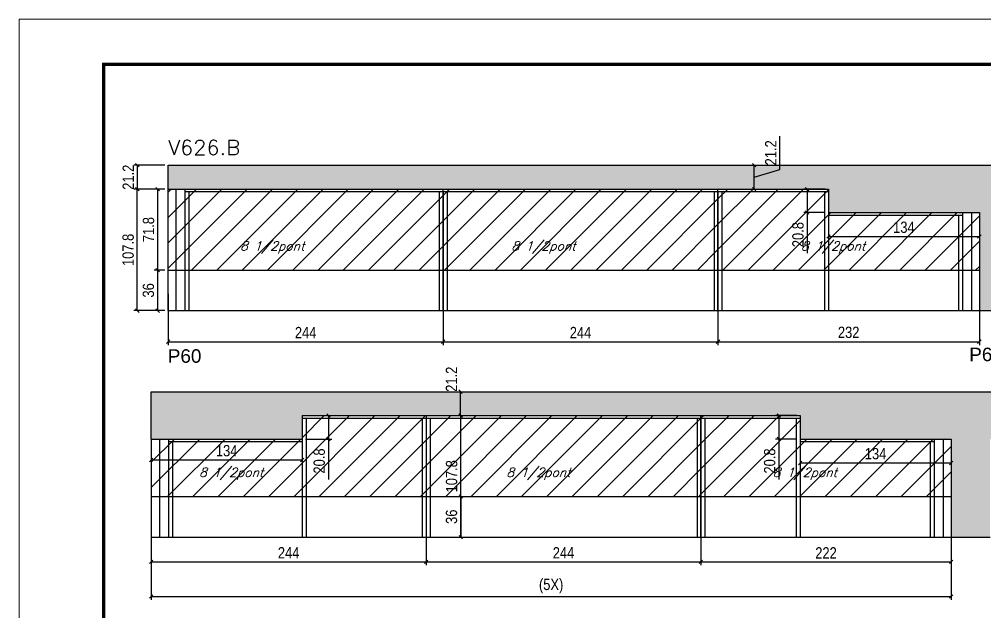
# Model space of a CAD drawing. Extents: x -20960 to -5926, y -2106 to 21915.
# Drawn here: x -10608 to -9752, y 13350 to 13875 of the extents above; entities that cross this region are included whole.
import ezdxf

# ---------------------------------------------------------------- set-up
doc = ezdxf.new("R2010")
doc.units = 0
doc.linetypes.add('DASHED', pattern=[0.75, 0.5, -0.25])
for name, color, linetype in [('5', 5, 'Continuous'), ('COTA', 241, 'Continuous'), ('Painéis', 200, 'Continuous'), ('SARR_2.2x7', 40, 'Continuous'), ('SARR_3.5x7', 81, 'Continuous'), ('texto', 7, 'Continuous')]:
    doc.layers.add(name, color=color, linetype=linetype)
for name, color, linetype, lineweight in [('Folhas', 255, 'Continuous', 9), ('Hachura', 251, 'Continuous', 9), ('SARRAFO DE PRESSAO', 251, 'DASHED', 9), ('Texto Seção', 7, 'Continuous', 15)]:
    doc.layers.add(name, color=color, linetype=linetype, lineweight=lineweight)
doc.styles.add('COTA TECNICA', font='techl___.ttf', dxfattribs={"height": 10})
doc.styles.add('REGUA-120', font='ROMANS.shx', dxfattribs={"height": 15})
doc.styles.add('Romans', font='romans.shx')
doc.styles.get("Standard").update_dxf_attribs({"font": 'arial.ttf'})
doc.dimstyles.new('PAINEL', dxfattribs={"dimtxt": 10, "dimasz": 3, "dimexe": 3, "dimexo": 3, "dimgap": 3, "dimtad": 1, "dimdec": 1, "dimzin": 12, "dimdsep": 46, "dimtxsty": 'COTA TECNICA', "dimblk1": 'OBLIQUE', "dimblk2": 'OBLIQUE', "dimsah": 1, "dimcen": 0.9, "dimclrd": 4, "dimclre": 4, "dimclrt": 240, "dimadec": 1, "dimazin": 3, "dimtfac": 1, "dimtdec": 1, "dimtmove": 0, "dimatfit": 3, "dimfxl": 1, "dimtolj": 1, "dimtzin": 12, "dimarcsym": 0})
pattern_1 = [(45, (-152506.7, -14887.856), (-11.2253202, 11.2253202), [])]

# ---------------------------------------------------------------- blocks, each defined once
blk = doc.blocks.new('9999999999')
at = {"layer": 'Folhas'}
blk.add_lwpolyline([(98138.98, 34190.21), (99623.98, 34190.21), (99623.98, 35240.21), (98138.98, 35240.21)], close=True, dxfattribs=at)
at = {"layer": 'Folhas', "color": 30, "const_width": 3}
blk.add_lwpolyline([(98213.98, 34230.21), (99583.98, 34230.21), (99583.98, 35200.21), (98213.98, 35200.21)], close=True, dxfattribs=at)
blk = doc.blocks.new('_Oblique')
at = {"color": 0, "linetype": 'ByBlock', "lineweight": -2}
blk.add_line((-0.5, -0.5), (0.5, 0.5), dxfattribs=at)
blk = doc.blocks.new('*D956')
at = {"layer": 'COTA', "color": 4, "lineweight": -2, "ltscale": 25, "transparency": 16777216}
for p, q in [((-10476.34, 13631.8), (-10476.34, 13586.26)), ((-10232.34, 13617.8), (-10232.34, 13586.26)), ((-10476.34, 13589.26), (-10232.34, 13589.26))]:
    blk.add_line(p, q, dxfattribs=at)
at = {"layer": 'Defpoints', "color": 0, "ltscale": 25, "transparency": 16777216}
for p in [(-10476.34, 13634.8), (-10232.34, 13620.8), (-10232.34, 13589.26)]:
    blk.add_point(p, dxfattribs=at)
at = {"layer": 'COTA', "color": 4, "lineweight": -2, "ltscale": 25, "transparency": 16777216, "xscale": 3, "yscale": 3, "zscale": 3, "rotation": 180}
blk.add_blockref('_Oblique', (-10476.34, 13589.26), dxfattribs=at)
at = {"layer": 'COTA', "color": 4, "lineweight": -2, "ltscale": 25, "transparency": 16777216, "xscale": 3, "yscale": 3, "zscale": 3}
blk.add_blockref('_Oblique', (-10232.34, 13589.26), dxfattribs=at)
at = {"layer": 'COTA', "color": 240, "ltscale": 25, "transparency": 16777216, "insert": (-10354.34, 13597.33), "char_height": 10, "attachment_point": 5, "style": 'COTA TECNICA'}
blk.add_mtext('\\A1;244', dxfattribs=at)
blk = doc.blocks.new('*D957')
at = {"layer": 'COTA', "color": 4, "lineweight": -2, "ltscale": 25, "transparency": 16777216}
for p, q in [((-10232.34, 13617.8), (-10232.34, 13586.26)), ((-9988.34, 13617.8), (-9988.34, 13586.26)), ((-10232.34, 13589.26), (-9988.34, 13589.26))]:
    blk.add_line(p, q, dxfattribs=at)
at = {"layer": 'Defpoints', "color": 0, "ltscale": 25, "transparency": 16777216}
for p in [(-10232.34, 13620.8), (-9988.34, 13620.8), (-9988.34, 13589.26)]:
    blk.add_point(p, dxfattribs=at)
at = {"layer": 'COTA', "color": 4, "lineweight": -2, "ltscale": 25, "transparency": 16777216, "xscale": 3, "yscale": 3, "zscale": 3, "rotation": 180}
blk.add_blockref('_Oblique', (-10232.34, 13589.26), dxfattribs=at)
at = {"layer": 'COTA', "color": 4, "lineweight": -2, "ltscale": 25, "transparency": 16777216, "xscale": 3, "yscale": 3, "zscale": 3}
blk.add_blockref('_Oblique', (-9988.34, 13589.26), dxfattribs=at)
at = {"layer": 'COTA', "color": 240, "ltscale": 25, "transparency": 16777216, "insert": (-10110.34, 13597.33), "char_height": 10, "attachment_point": 5, "style": 'COTA TECNICA'}
blk.add_mtext('\\A1;244', dxfattribs=at)
blk = doc.blocks.new('*D958')
at = {"layer": 'COTA', "color": 4, "lineweight": -2, "ltscale": 25, "transparency": 16777216}
for p, q in [((-9756.34, 13631.8), (-9756.34, 13586.26)), ((-9988.34, 13617.8), (-9988.34, 13586.26)), ((-9988.34, 13589.26), (-9756.34, 13589.26))]:
    blk.add_line(p, q, dxfattribs=at)
at = {"layer": 'Defpoints', "color": 0, "ltscale": 25, "transparency": 16777216}
for p in [(-9756.34, 13634.8), (-9988.34, 13620.8), (-9756.34, 13589.26)]:
    blk.add_point(p, dxfattribs=at)
at = {"layer": 'COTA', "color": 4, "lineweight": -2, "ltscale": 25, "transparency": 16777216, "xscale": 3, "yscale": 3, "zscale": 3, "rotation": 180}
blk.add_blockref('_Oblique', (-9988.34, 13589.26), dxfattribs=at)
at = {"layer": 'COTA', "color": 4, "lineweight": -2, "ltscale": 25, "transparency": 16777216, "xscale": 3, "yscale": 3, "zscale": 3}
blk.add_blockref('_Oblique', (-9756.34, 13589.26), dxfattribs=at)
at = {"layer": 'COTA', "color": 240, "ltscale": 25, "transparency": 16777216, "insert": (-9872.34, 13597.48), "char_height": 10, "attachment_point": 5, "style": 'COTA TECNICA'}
blk.add_mtext('\\A1;232', dxfattribs=at)
blk = doc.blocks.new('*D1049')
at = {"layer": 'COTA', "color": 4, "lineweight": -2, "ltscale": 25, "transparency": 16777216}
for p, q in [((-10491.44, 13448.88), (-10491.44, 13390.82)), ((-10247.44, 13448.88), (-10247.44, 13390.82)), ((-10491.44, 13393.82), (-10247.44, 13393.82))]:
    blk.add_line(p, q, dxfattribs=at)
at = {"layer": 'Defpoints', "color": 0, "ltscale": 25, "transparency": 16777216}
for p in [(-10491.44, 13451.88), (-10247.44, 13451.88), (-10247.44, 13393.82)]:
    blk.add_point(p, dxfattribs=at)
at = {"layer": 'COTA', "color": 4, "lineweight": -2, "ltscale": 25, "transparency": 16777216, "xscale": 3, "yscale": 3, "zscale": 3, "rotation": 180}
blk.add_blockref('_Oblique', (-10491.44, 13393.82), dxfattribs=at)
at = {"layer": 'COTA', "color": 4, "lineweight": -2, "ltscale": 25, "transparency": 16777216, "xscale": 3, "yscale": 3, "zscale": 3}
blk.add_blockref('_Oblique', (-10247.44, 13393.82), dxfattribs=at)
at = {"layer": 'COTA', "color": 240, "ltscale": 25, "transparency": 16777216, "insert": (-10369.44, 13401.89), "char_height": 10, "attachment_point": 5, "style": 'COTA TECNICA'}
blk.add_mtext('\\A1;244', dxfattribs=at)
blk = doc.blocks.new('*D1050')
at = {"layer": 'COTA', "color": 4, "lineweight": -2, "ltscale": 25, "transparency": 16777216}
for p, q in [((-10247.44, 13448.88), (-10247.44, 13390.82)), ((-10003.44, 13448.88), (-10003.44, 13390.82)), ((-10247.44, 13393.82), (-10003.44, 13393.82))]:
    blk.add_line(p, q, dxfattribs=at)
at = {"layer": 'Defpoints', "color": 0, "ltscale": 25, "transparency": 16777216}
for p in [(-10247.44, 13451.88), (-10003.44, 13451.88), (-10003.44, 13393.82)]:
    blk.add_point(p, dxfattribs=at)
at = {"layer": 'COTA', "color": 4, "lineweight": -2, "ltscale": 25, "transparency": 16777216, "xscale": 3, "yscale": 3, "zscale": 3, "rotation": 180}
blk.add_blockref('_Oblique', (-10247.44, 13393.82), dxfattribs=at)
at = {"layer": 'COTA', "color": 4, "lineweight": -2, "ltscale": 25, "transparency": 16777216, "xscale": 3, "yscale": 3, "zscale": 3}
blk.add_blockref('_Oblique', (-10003.44, 13393.82), dxfattribs=at)
at = {"layer": 'COTA', "color": 240, "ltscale": 25, "transparency": 16777216, "insert": (-10125.44, 13401.89), "char_height": 10, "attachment_point": 5, "style": 'COTA TECNICA'}
blk.add_mtext('\\A1;244', dxfattribs=at)
blk = doc.blocks.new('*D1051')
at = {"layer": 'COTA', "color": 4, "lineweight": -2, "ltscale": 25, "transparency": 16777216}
for p, q in [((-9890.34, 13700.8), (-9890.34, 13679.5)), ((-9756.34, 13700.8), (-9756.34, 13679.5)), ((-9890.34, 13682.5), (-9756.34, 13682.5))]:
    blk.add_line(p, q, dxfattribs=at)
at = {"layer": 'Defpoints', "color": 0, "ltscale": 25, "transparency": 16777216}
for p in [(-9890.34, 13703.8), (-9756.34, 13703.8), (-9756.34, 13682.5)]:
    blk.add_point(p, dxfattribs=at)
at = {"layer": 'COTA', "color": 4, "lineweight": -2, "ltscale": 25, "transparency": 16777216, "xscale": 3, "yscale": 3, "zscale": 3, "rotation": 180}
blk.add_blockref('_Oblique', (-9890.34, 13682.5), dxfattribs=at)
at = {"layer": 'COTA', "color": 4, "lineweight": -2, "ltscale": 25, "transparency": 16777216, "xscale": 3, "yscale": 3, "zscale": 3}
blk.add_blockref('_Oblique', (-9756.34, 13682.5), dxfattribs=at)
at = {"layer": 'COTA', "color": 240, "ltscale": 25, "transparency": 16777216, "insert": (-9823.34, 13690.72), "char_height": 10, "attachment_point": 5, "style": 'COTA TECNICA'}
blk.add_mtext('\\A1;134', dxfattribs=at)
blk = doc.blocks.new('*D1052')
at = {"layer": 'COTA', "color": 4, "lineweight": -2, "ltscale": 25, "transparency": 16777216}
for p, q in [((-10491.44, 13499.88), (-10491.44, 13481.26)), ((-10357.44, 13499.88), (-10357.44, 13481.26)), ((-10491.44, 13484.26), (-10357.44, 13484.26))]:
    blk.add_line(p, q, dxfattribs=at)
at = {"layer": 'Defpoints', "color": 0, "ltscale": 25, "transparency": 16777216}
for p in [(-10491.44, 13502.88), (-10357.44, 13502.88), (-10357.44, 13484.26)]:
    blk.add_point(p, dxfattribs=at)
at = {"layer": 'COTA', "color": 4, "lineweight": -2, "ltscale": 25, "transparency": 16777216, "xscale": 3, "yscale": 3, "zscale": 3, "rotation": 180}
blk.add_blockref('_Oblique', (-10491.44, 13484.26), dxfattribs=at)
at = {"layer": 'COTA', "color": 4, "lineweight": -2, "ltscale": 25, "transparency": 16777216, "xscale": 3, "yscale": 3, "zscale": 3}
blk.add_blockref('_Oblique', (-10357.44, 13484.26), dxfattribs=at)
at = {"layer": 'COTA', "color": 240, "ltscale": 25, "transparency": 16777216, "insert": (-10424.44, 13492.48), "char_height": 10, "attachment_point": 5, "style": 'COTA TECNICA'}
blk.add_mtext('\\A1;134', dxfattribs=at)
blk = doc.blocks.new('*D1053')
at = {"layer": 'COTA', "color": 4, "lineweight": -2, "ltscale": 25, "transparency": 16777216}
for p, q in [((-9893.34, 13724.6), (-9912.2, 13724.6)), ((-9909.2, 13724.6), (-9909.2, 13703.8)), ((-9893.34, 13703.8), (-9912.2, 13703.8)), ((-9909.2, 13703.8), (-9909.2, 13667.75))]:
    blk.add_line(p, q, dxfattribs=at)
at = {"layer": 'Defpoints', "color": 0, "ltscale": 25, "transparency": 16777216}
for p in [(-9890.34, 13724.6), (-9909.2, 13703.8), (-9890.34, 13703.8)]:
    blk.add_point(p, dxfattribs=at)
at = {"layer": 'COTA', "color": 4, "lineweight": -2, "ltscale": 25, "transparency": 16777216, "xscale": 3, "yscale": 3, "zscale": 3}
for p, rotation in [((-9909.2, 13724.6), 90), ((-9909.2, 13703.8), 270)]:
    blk.add_blockref('_Oblique', p, dxfattribs=dict(at, rotation=rotation))
at = {"layer": 'COTA', "color": 240, "ltscale": 25, "transparency": 16777216, "insert": (-9917.33, 13684.27), "char_height": 10, "attachment_point": 5, "rotation": 90, "style": 'COTA TECNICA'}
blk.add_mtext('\\A1;20.8', dxfattribs=at)
blk = doc.blocks.new('*D1054')
at = {"layer": 'COTA', "color": 4, "lineweight": -2, "ltscale": 25, "transparency": 16777216}
for p, q in [((-10354.44, 13523.68), (-10331.13, 13523.68)), ((-10334.13, 13523.68), (-10334.13, 13502.88)), ((-10354.44, 13502.88), (-10331.13, 13502.88)), ((-10334.13, 13502.88), (-10334.13, 13466.83))]:
    blk.add_line(p, q, dxfattribs=at)
at = {"layer": 'Defpoints', "color": 0, "ltscale": 25, "transparency": 16777216}
for p in [(-10357.44, 13523.68), (-10357.44, 13502.88), (-10334.13, 13502.88)]:
    blk.add_point(p, dxfattribs=at)
at = {"layer": 'COTA', "color": 4, "lineweight": -2, "ltscale": 25, "transparency": 16777216, "xscale": 3, "yscale": 3, "zscale": 3}
for p, rotation in [((-10334.13, 13523.68), 90), ((-10334.13, 13502.88), 270)]:
    blk.add_blockref('_Oblique', p, dxfattribs=dict(at, rotation=rotation))
at = {"layer": 'COTA', "color": 240, "ltscale": 25, "transparency": 16777216, "insert": (-10342.26, 13483.36), "char_height": 10, "attachment_point": 5, "rotation": 90, "style": 'COTA TECNICA'}
blk.add_mtext('\\A1;20.8', dxfattribs=at)
blk = doc.blocks.new('*D1070')
at = {"layer": 'COTA', "color": 4, "lineweight": -2, "ltscale": 25, "transparency": 16777216}
for p, q in [((-10479.34, 13724.6), (-10506.75, 13724.6)), ((-10503.75, 13616.8), (-10503.75, 13724.6)), ((-10479.34, 13616.8), (-10506.75, 13616.8))]:
    blk.add_line(p, q, dxfattribs=at)
at = {"layer": 'Defpoints', "color": 0, "ltscale": 25, "transparency": 16777216}
for p in [(-10503.75, 13724.6), (-10476.34, 13724.6), (-10476.34, 13616.8)]:
    blk.add_point(p, dxfattribs=at)
at = {"layer": 'COTA', "color": 4, "lineweight": -2, "ltscale": 25, "transparency": 16777216, "xscale": 3, "yscale": 3, "zscale": 3}
for p, rotation in [((-10503.75, 13724.6), 90), ((-10503.75, 13616.8), 270)]:
    blk.add_blockref('_Oblique', p, dxfattribs=dict(at, rotation=rotation))
at = {"layer": 'COTA', "color": 240, "ltscale": 25, "transparency": 16777216, "insert": (-10511.87, 13670.7), "char_height": 10, "attachment_point": 5, "rotation": 90, "style": 'COTA TECNICA'}
blk.add_mtext('\\A1;107.8', dxfattribs=at)
blk = doc.blocks.new('*D977')
at = {"layer": 'COTA', "color": 4, "lineweight": -2, "ltscale": 25, "transparency": 16777216}
for p, q in [((-10479.34, 13745.8), (-10506.75, 13745.8)), ((-10503.75, 13745.8), (-10503.75, 13724.6)), ((-10479.34, 13724.6), (-10506.75, 13724.6))]:
    blk.add_line(p, q, dxfattribs=at)
at = {"layer": 'Defpoints', "color": 0, "ltscale": 25, "transparency": 16777216}
for p in [(-10476.34, 13745.8), (-10503.75, 13724.6), (-10476.34, 13724.6)]:
    blk.add_point(p, dxfattribs=at)
at = {"layer": 'COTA', "color": 4, "lineweight": -2, "ltscale": 25, "transparency": 16777216, "xscale": 3, "yscale": 3, "zscale": 3}
for p, rotation in [((-10503.75, 13745.8), 90), ((-10503.75, 13724.6), 270)]:
    blk.add_blockref('_Oblique', p, dxfattribs=dict(at, rotation=rotation))
at = {"layer": 'COTA', "color": 240, "ltscale": 25, "transparency": 16777216, "insert": (-10511.8, 13735.2), "char_height": 10, "attachment_point": 5, "rotation": 90, "style": 'COTA TECNICA'}
blk.add_mtext('\\A1;21.2', dxfattribs=at)
blk = doc.blocks.new('*D1071')
at = {"layer": 'COTA', "color": 4, "lineweight": -2, "ltscale": 25, "transparency": 16777216}
for p, q in [((-10003.44, 13448.88), (-10003.44, 13390.82)), ((-9781.44, 13412.88), (-9781.44, 13390.82)), ((-10003.44, 13393.82), (-9781.44, 13393.82))]:
    blk.add_line(p, q, dxfattribs=at)
at = {"layer": 'Defpoints', "color": 0, "ltscale": 25, "transparency": 16777216}
for p in [(-10003.44, 13451.88), (-9781.44, 13415.88), (-9781.44, 13393.82)]:
    blk.add_point(p, dxfattribs=at)
at = {"layer": 'COTA', "color": 4, "lineweight": -2, "ltscale": 25, "transparency": 16777216, "xscale": 3, "yscale": 3, "zscale": 3, "rotation": 180}
blk.add_blockref('_Oblique', (-10003.44, 13393.82), dxfattribs=at)
at = {"layer": 'COTA', "color": 4, "lineweight": -2, "ltscale": 25, "transparency": 16777216, "xscale": 3, "yscale": 3, "zscale": 3}
blk.add_blockref('_Oblique', (-9781.44, 13393.82), dxfattribs=at)
at = {"layer": 'COTA', "color": 240, "ltscale": 25, "transparency": 16777216, "insert": (-9892.44, 13401.82), "char_height": 10, "attachment_point": 5, "style": 'COTA TECNICA'}
blk.add_mtext('\\A1;222', dxfattribs=at)
blk = doc.blocks.new('*D1072')
at = {"layer": 'COTA', "color": 4, "lineweight": -2, "ltscale": 25, "transparency": 16777216}
for p, q in [((-9915.44, 13499.88), (-9915.44, 13478.59)), ((-9781.44, 13499.88), (-9781.44, 13478.59)), ((-9915.44, 13481.59), (-9781.44, 13481.59))]:
    blk.add_line(p, q, dxfattribs=at)
at = {"layer": 'Defpoints', "color": 0, "ltscale": 25, "transparency": 16777216}
for p in [(-9915.44, 13502.88), (-9781.44, 13502.88), (-9781.44, 13481.59)]:
    blk.add_point(p, dxfattribs=at)
at = {"layer": 'COTA', "color": 4, "lineweight": -2, "ltscale": 25, "transparency": 16777216, "xscale": 3, "yscale": 3, "zscale": 3, "rotation": 180}
blk.add_blockref('_Oblique', (-9915.44, 13481.59), dxfattribs=at)
at = {"layer": 'COTA', "color": 4, "lineweight": -2, "ltscale": 25, "transparency": 16777216, "xscale": 3, "yscale": 3, "zscale": 3}
blk.add_blockref('_Oblique', (-9781.44, 13481.59), dxfattribs=at)
at = {"layer": 'COTA', "color": 240, "ltscale": 25, "transparency": 16777216, "insert": (-9848.44, 13489.81), "char_height": 10, "attachment_point": 5, "style": 'COTA TECNICA'}
blk.add_mtext('\\A1;134', dxfattribs=at)
blk = doc.blocks.new('*D1073')
at = {"layer": 'COTA', "color": 4, "lineweight": -2, "ltscale": 25, "transparency": 16777216}
for p, q in [((-9918.44, 13523.68), (-9937.3, 13523.68)), ((-9934.3, 13523.68), (-9934.3, 13502.88)), ((-9918.44, 13502.88), (-9937.3, 13502.88)), ((-9934.3, 13502.88), (-9934.3, 13466.83))]:
    blk.add_line(p, q, dxfattribs=at)
at = {"layer": 'Defpoints', "color": 0, "ltscale": 25, "transparency": 16777216}
for p in [(-9915.44, 13523.68), (-9934.3, 13502.88), (-9915.44, 13502.88)]:
    blk.add_point(p, dxfattribs=at)
at = {"layer": 'COTA', "color": 4, "lineweight": -2, "ltscale": 25, "transparency": 16777216, "xscale": 3, "yscale": 3, "zscale": 3}
for p, rotation in [((-9934.3, 13523.68), 90), ((-9934.3, 13502.88), 270)]:
    blk.add_blockref('_Oblique', p, dxfattribs=dict(at, rotation=rotation))
at = {"layer": 'COTA', "color": 240, "ltscale": 25, "transparency": 16777216, "insert": (-9942.43, 13483.36), "char_height": 10, "attachment_point": 5, "rotation": 90, "style": 'COTA TECNICA'}
blk.add_mtext('\\A1;20.8', dxfattribs=at)
blk = doc.blocks.new('*D1077')
at = {"layer": 'COTA', "color": 4, "lineweight": -2, "ltscale": 25, "transparency": 16777216}
for p, q in [((-9781.44, 13448.88), (-9781.44, 13360.12)), ((-10491.44, 13412.88), (-10491.44, 13360.12)), ((-10491.44, 13363.12), (-9781.44, 13363.12))]:
    blk.add_line(p, q, dxfattribs=at)
at = {"layer": 'Defpoints', "color": 0, "ltscale": 25, "transparency": 16777216}
for p in [(-9781.44, 13451.88), (-10491.44, 13415.88), (-9781.44, 13363.12)]:
    blk.add_point(p, dxfattribs=at)
at = {"layer": 'COTA', "color": 4, "lineweight": -2, "ltscale": 25, "transparency": 16777216, "xscale": 3, "yscale": 3, "zscale": 3, "rotation": 180}
blk.add_blockref('_Oblique', (-10491.44, 13363.12), dxfattribs=at)
at = {"layer": 'COTA', "color": 4, "lineweight": -2, "ltscale": 25, "transparency": 16777216, "xscale": 3, "yscale": 3, "zscale": 3}
blk.add_blockref('_Oblique', (-9781.44, 13363.12), dxfattribs=at)
at = {"layer": 'COTA', "color": 240, "ltscale": 25, "transparency": 16777216, "insert": (-10136.44, 13372.34), "char_height": 10, "attachment_point": 5, "style": 'COTA TECNICA'}
blk.add_mtext('\\A1;(5X)', dxfattribs=at)
blk = doc.blocks.new('*D1078')
at = {"layer": 'COTA', "color": 4, "lineweight": -2, "ltscale": 25, "transparency": 16777216}
for p, q in [((-10244.44, 13523.68), (-10213.64, 13523.68)), ((-10216.64, 13415.88), (-10216.64, 13523.68)), ((-10244.44, 13415.88), (-10213.64, 13415.88))]:
    blk.add_line(p, q, dxfattribs=at)
at = {"layer": 'Defpoints', "color": 0, "ltscale": 25, "transparency": 16777216}
for p in [(-10247.44, 13523.68), (-10216.64, 13523.68), (-10247.44, 13415.88)]:
    blk.add_point(p, dxfattribs=at)
at = {"layer": 'COTA', "color": 4, "lineweight": -2, "ltscale": 25, "transparency": 16777216, "xscale": 3, "yscale": 3, "zscale": 3}
for p, rotation in [((-10216.64, 13523.68), 90), ((-10216.64, 13415.88), 270)]:
    blk.add_blockref('_Oblique', p, dxfattribs=dict(at, rotation=rotation))
at = {"layer": 'COTA', "color": 240, "ltscale": 25, "transparency": 16777216, "insert": (-10224.76, 13469.78), "char_height": 10, "attachment_point": 5, "rotation": 90, "style": 'COTA TECNICA'}
blk.add_mtext('\\A1;107.8', dxfattribs=at)
blk = doc.blocks.new('*D1079')
at = {"layer": 'COTA', "color": 4, "lineweight": -2, "ltscale": 25, "transparency": 16777216}
for p, q in [((-10219.86, 13544.88), (-10219.86, 13544.88)), ((-10216.86, 13523.68), (-10216.86, 13544.88)), ((-10244.44, 13523.68), (-10213.86, 13523.68))]:
    blk.add_line(p, q, dxfattribs=at)
at = {"layer": 'Defpoints', "color": 0, "ltscale": 25, "transparency": 16777216}
for p in [(-10216.86, 13544.88), (-10216.86, 13544.88), (-10247.44, 13523.68)]:
    blk.add_point(p, dxfattribs=at)
at = {"layer": 'COTA', "color": 4, "lineweight": -2, "ltscale": 25, "transparency": 16777216, "xscale": 3, "yscale": 3, "zscale": 3}
for p, rotation in [((-10216.86, 13544.88), 90), ((-10216.86, 13523.68), 270)]:
    blk.add_blockref('_Oblique', p, dxfattribs=dict(at, rotation=rotation))
at = {"layer": 'COTA', "color": 240, "ltscale": 25, "transparency": 16777216, "insert": (-10224.92, 13555.93), "char_height": 10, "attachment_point": 5, "rotation": 90, "style": 'COTA TECNICA'}
blk.add_mtext('\\A1;21.2', dxfattribs=at)
blk = doc.blocks.new('*D1080')
at = {"layer": 'COTA', "color": 4, "lineweight": -2, "ltscale": 25, "transparency": 16777216}
for p, q in [((-9933.43, 13742), (-9933.43, 13771.73)), ((-9956.1, 13724.6), (-9956.1, 13745.8)), ((-9953.1, 13745.8), (-9953.1, 13745.8)), ((-9956.1, 13735.2), (-9933.43, 13742)), ((-9985.34, 13724.6), (-9953.1, 13724.6))]:
    blk.add_line(p, q, dxfattribs=at)
at = {"layer": 'Defpoints', "color": 0, "ltscale": 25, "transparency": 16777216}
for p in [(-9956.1, 13745.8), (-9956.1, 13745.8), (-9988.34, 13724.6)]:
    blk.add_point(p, dxfattribs=at)
at = {"layer": 'COTA', "color": 4, "lineweight": -2, "ltscale": 25, "transparency": 16777216, "xscale": 3, "yscale": 3, "zscale": 3}
for p, rotation in [((-9956.1, 13745.8), 90), ((-9956.1, 13724.6), 270)]:
    blk.add_blockref('_Oblique', p, dxfattribs=dict(at, rotation=rotation))
at = {"layer": 'COTA', "color": 240, "ltscale": 25, "transparency": 16777216, "insert": (-9941.49, 13756.86), "char_height": 10, "attachment_point": 5, "rotation": 90, "style": 'COTA TECNICA'}
blk.add_mtext('\\A1;21.2', dxfattribs=at)
blk = doc.blocks.new('*D1081')
at = {"layer": 'COTA', "color": 4, "lineweight": -2, "ltscale": 25, "transparency": 16777216}
for p, q in [((-10479.34, 13652.8), (-10488.67, 13652.8)), ((-10485.67, 13616.8), (-10485.67, 13652.8)), ((-10479.34, 13616.8), (-10488.67, 13616.8))]:
    blk.add_line(p, q, dxfattribs=at)
at = {"layer": 'Defpoints', "color": 0, "ltscale": 25, "transparency": 16777216}
for p in [(-10485.67, 13652.8), (-10476.34, 13652.8), (-10476.34, 13616.8)]:
    blk.add_point(p, dxfattribs=at)
at = {"layer": 'COTA', "color": 4, "lineweight": -2, "ltscale": 25, "transparency": 16777216, "xscale": 3, "yscale": 3, "zscale": 3}
for p, rotation in [((-10485.67, 13652.8), 90), ((-10485.67, 13616.8), 270)]:
    blk.add_blockref('_Oblique', p, dxfattribs=dict(at, rotation=rotation))
at = {"layer": 'COTA', "color": 240, "ltscale": 25, "transparency": 16777216, "insert": (-10493.89, 13634.8), "char_height": 10, "attachment_point": 5, "rotation": 90, "style": 'COTA TECNICA'}
blk.add_mtext('\\A1;36', dxfattribs=at)
blk = doc.blocks.new('*D1082')
at = {"layer": 'COTA', "color": 4, "lineweight": -2, "ltscale": 25, "transparency": 16777216}
for p, q in [((-10479.34, 13724.6), (-10488.67, 13724.6)), ((-10485.67, 13652.8), (-10485.67, 13724.6)), ((-10479.34, 13652.8), (-10488.67, 13652.8))]:
    blk.add_line(p, q, dxfattribs=at)
at = {"layer": 'Defpoints', "color": 0, "ltscale": 25, "transparency": 16777216}
for p in [(-10485.67, 13724.6), (-10476.34, 13724.6), (-10476.34, 13652.8)]:
    blk.add_point(p, dxfattribs=at)
at = {"layer": 'COTA', "color": 4, "lineweight": -2, "ltscale": 25, "transparency": 16777216, "xscale": 3, "yscale": 3, "zscale": 3}
for p, rotation in [((-10485.67, 13724.6), 90), ((-10485.67, 13652.8), 270)]:
    blk.add_blockref('_Oblique', p, dxfattribs=dict(at, rotation=rotation))
at = {"layer": 'COTA', "color": 240, "ltscale": 25, "transparency": 16777216, "insert": (-10493.77, 13688.7), "char_height": 10, "attachment_point": 5, "rotation": 90, "style": 'COTA TECNICA'}
blk.add_mtext('\\A1;71.8', dxfattribs=at)
blk = doc.blocks.new('*D1088')
at = {"layer": 'COTA', "color": 4, "lineweight": -2, "ltscale": 25, "transparency": 16777216}
for p, q in [((-10216.64, 13451.88), (-10216.64, 13415.88)), ((-10213.64, 13451.88), (-10213.64, 13451.88)), ((-10213.64, 13415.88), (-10213.64, 13415.88))]:
    blk.add_line(p, q, dxfattribs=at)
at = {"layer": 'Defpoints', "color": 0, "ltscale": 25, "transparency": 16777216}
for p in [(-10216.64, 13451.88), (-10216.64, 13415.88), (-10216.64, 13415.88)]:
    blk.add_point(p, dxfattribs=at)
at = {"layer": 'COTA', "color": 4, "lineweight": -2, "ltscale": 25, "transparency": 16777216, "xscale": 3, "yscale": 3, "zscale": 3}
for p, rotation in [((-10216.64, 13451.88), 90), ((-10216.64, 13415.88), 270)]:
    blk.add_blockref('_Oblique', p, dxfattribs=dict(at, rotation=rotation))
at = {"layer": 'COTA', "color": 240, "ltscale": 25, "transparency": 16777216, "insert": (-10224.86, 13433.88), "char_height": 10, "attachment_point": 5, "rotation": 90, "style": 'COTA TECNICA'}
blk.add_mtext('\\A1;36', dxfattribs=at)

msp = doc.modelspace()

# ---------------------------------------------------------------- hatches: boundary and pattern name
at = {"layer": 'COTA', "linetype": 'ByBlock'}
h = msp.add_hatch(dxfattribs=at)
h.set_pattern_fill('AR-CONC', color=256, scale=0.03)
h.set_pattern_definition([(50, (-150908.1997, -10293.556), (5.46554007, -0.47817257), [0.5715, -6.2865]), (355, (-150908.1997, -10293.556), (-1.05730264, 5.73170536), [0.4572, -5.02921753]), (100.4514447, (-150907.744, -10293.596), (4.40823741, 5.25353256), [0.48570026, -5.34270734]), (46.1842, (-150908.2, -10292.032), (8.13237123, -1.26126984), [0.85725, -9.42975]), (96.6355576, (-150907.522, -10292.137), (7.122124, 7.42278374), [0.7285507, -8.01406824]), (351.184151, (-150908.2, -10292.032), (7.122124, 7.42278374), [0.685799, -7.54379196]), (21, (-150907.4377, -10292.413), (4.54843174, -3.06795595), [0.5715, -6.2865]), (326, (-150907.4377, -10292.413), (1.85406085, 5.52563898), [0.4572, -5.0292]), (71.451445, (-150907.0586, -10292.6687), (6.40249258, 2.45768307), [0.48570026, -5.34269813]), (37.5, (-150908.1997, -10293.556), (0.092658098, 2.536651166), [0, -4.96824, 0, -5.1054, 0, -5.04825]), (7.5, (-150908.1997, -10293.556), (2.004589875, 3.005417245), [0, -2.91084, 0, -4.85394, 0, -1.92405]), (327.5, (-150909.899, -10293.556), (4.067717855, -0.17186232), [0, -1.905, 0, -5.9436, 0, -7.8867]), (317.5, (-150910.661, -10293.556), (4.44387544, 0.76279473), [0, -2.4765, 0, -3.94716, 0, -5.6007])])
h.paths.add_polyline_path([(-9737.34, 13745.8), (-10476.34, 13745.8), (-10476.34, 13724.6), (-9890.34, 13724.6), (-9890.34, 13703.8), (-9756.34, 13703.8), (-9756.34, 13616.8), (-9737.34, 13616.8)])
h = msp.add_hatch(dxfattribs=at)
h.set_pattern_fill('AR-CONC', color=256, scale=0.03)
h.set_pattern_definition([(50, (-152506.6997, -14887.8564), (5.46554007, -0.47817257), [0.5715, -6.2865]), (355, (-152506.6997, -14887.8564), (-1.05730264, 5.73170536), [0.4572, -5.02921753]), (100.4514447, (-152506.244, -14887.8963), (4.40823741, 5.25353256), [0.48570026, -5.34270734]), (46.1842, (-152506.7, -14886.3324), (8.13237123, -1.26126984), [0.85725, -9.42975]), (96.6355576, (-152506.022, -14886.4375), (7.122124, 7.42278374), [0.7285507, -8.01406824]), (351.184151, (-152506.7, -14886.3324), (7.122124, 7.42278374), [0.685799, -7.54379196]), (21, (-152505.9377, -14886.7134), (4.54843174, -3.06795595), [0.5715, -6.2865]), (326, (-152505.9377, -14886.7134), (1.85406085, 5.52563898), [0.4572, -5.0292]), (71.451445, (-152505.5586, -14886.969), (6.40249258, 2.45768307), [0.48570026, -5.34269813]), (37.5, (-152506.6997, -14887.8564), (0.092658098, 2.536651166), [0, -4.96824, 0, -5.1054, 0, -5.04825]), (7.5, (-152506.6997, -14887.8564), (2.004589875, 3.005417245), [0, -2.91084, 0, -4.85394, 0, -1.92405]), (327.5, (-152508.399, -14887.8564), (4.067717855, -0.17186232), [0, -1.905, 0, -5.9436, 0, -7.8867]), (317.5, (-152509.161, -14887.8564), (4.44387544, 0.76279473), [0, -2.4765, 0, -3.94716, 0, -5.6007])])
h.paths.add_polyline_path([(-9746.87, 13502.88), (-9612.87, 13502.88), (-9612.87, 13523.68), (-9401.37, 13523.68), (-9285.37, 13523.68), (-9285.37, 13544.88), (-9401.37, 13544.88), (-10357.44, 13544.88), (-10491.44, 13544.88), (-10491.44, 13502.88), (-10357.44, 13502.88), (-10357.44, 13523.68), (-10003.44, 13523.68), (-10003.44, 13523.68), (-9915.44, 13523.68), (-9915.44, 13502.88), (-9781.44, 13502.88), (-9781.44, 13415.88), (-9746.87, 13415.88)])
at = {"layer": 'Hachura', "ltscale": 25}
h = msp.add_hatch(dxfattribs=at)
h.set_pattern_fill('ANSI31', color=256, scale=5)
h.set_pattern_definition(pattern_1)
h.paths.add_polyline_path([(-10232.34, 13652.8), (-10232.34, 13724.6), (-10476.34, 13724.6), (-10476.34, 13652.8)])
h = msp.add_hatch(dxfattribs=at)
h.set_pattern_fill('ANSI31', color=256, scale=5)
h.set_pattern_definition(pattern_1)
h.paths.add_polyline_path([(-9988.34, 13652.8), (-9988.34, 13724.6), (-10232.34, 13724.6), (-10232.34, 13652.8)])
h = msp.add_hatch(dxfattribs=at)
h.set_pattern_fill('ANSI31', color=256, scale=5)
h.set_pattern_definition(pattern_1)
h.paths.add_polyline_path([(-9890.34, 13652.8), (-9756.34, 13652.8), (-9756.34, 13703.8), (-9890.34, 13703.8), (-9890.34, 13724.6), (-9988.34, 13724.6), (-9988.34, 13652.8)])
h = msp.add_hatch(dxfattribs=at)
h.set_pattern_fill('ANSI31', color=256, scale=5)
h.set_pattern_definition(pattern_1)
h.paths.add_polyline_path([(-10247.44, 13451.88), (-10247.44, 13523.68), (-10357.44, 13523.68), (-10357.44, 13502.88), (-10491.44, 13502.88), (-10491.44, 13451.88), (-10357.44, 13451.88)])
h = msp.add_hatch(dxfattribs=at)
h.set_pattern_fill('ANSI31', color=256, scale=5)
h.set_pattern_definition(pattern_1)
h.paths.add_polyline_path([(-10003.44, 13451.88), (-10003.44, 13523.68), (-10247.44, 13523.68), (-10247.44, 13451.88)])
h = msp.add_hatch(dxfattribs=at)
h.set_pattern_fill('ANSI31', color=256, scale=5)
h.set_pattern_definition(pattern_1)
h.paths.add_polyline_path([(-9781.44, 13451.88), (-9781.44, 13502.88), (-9915.44, 13502.88), (-9915.44, 13523.68), (-10003.44, 13523.68), (-10003.44, 13451.88)])

# ---------------------------------------------------------------- linework, layer by layer
at = {"layer": 'COTA', "linetype": 'ByBlock'}
for p, q in [((-10476.34, 13745.8), (-9890.34, 13745.8)), ((-10476.34, 13724.6), (-10476.34, 13745.8)), ((-9890.34, 13745.8), (-9756.34, 13745.8)), ((-9756.34, 13745.8), (-9737.34, 13745.8)), ((-9756.34, 13616.8), (-9737.34, 13616.8)), ((-10491.44, 13544.88), (-10357.44, 13544.88)), ((-10491.44, 13502.88), (-10491.44, 13544.88)), ((-10357.44, 13544.88), (-9401.37, 13544.88)), ((-9781.44, 13415.88), (-9746.87, 13415.88))]:
    msp.add_line(p, q, dxfattribs=at)
at = {"layer": 'Painéis'}
for p, q in [((-10476.34, 13724.6), (-9890.34, 13724.6)), ((-9890.34, 13703.8), (-9756.34, 13703.8)), ((-10476.34, 13652.8), (-9890.34, 13652.8)), ((-9890.34, 13652.8), (-9756.34, 13652.8)), ((-10476.34, 13616.8), (-9756.34, 13616.8)), ((-10357.44, 13523.68), (-10003.44, 13523.68)), ((-10491.44, 13502.88), (-10357.44, 13502.88)), ((-9915.44, 13502.88), (-9781.44, 13502.88)), ((-10491.44, 13451.88), (-10357.44, 13451.88)), ((-10357.44, 13451.88), (-10003.44, 13451.88)), ((-10003.44, 13451.88), (-9781.44, 13451.88)), ((-10491.44, 13415.88), (-9781.44, 13415.88))]:
    msp.add_line(p, q, dxfattribs=at)
at = {"layer": 'Painéis', "ltscale": 25}
for p, q in [((-10476.34, 13616.8), (-10476.34, 13724.6)), ((-10232.34, 13616.8), (-10232.34, 13724.6)), ((-9988.34, 13616.8), (-9988.34, 13724.6)), ((-9890.34, 13724.6), (-9890.34, 13703.8)), ((-9756.34, 13703.8), (-9756.34, 13616.8)), ((-10357.44, 13523.68), (-10357.44, 13502.88)), ((-10247.44, 13523.68), (-10247.44, 13415.88)), ((-10003.44, 13523.68), (-10003.44, 13451.88)), ((-10003.44, 13415.88), (-10003.44, 13523.68)), ((-10003.44, 13523.68), (-9915.44, 13523.68)), ((-9915.44, 13523.68), (-9915.44, 13502.88)), ((-10491.44, 13502.88), (-10491.44, 13415.88)), ((-9781.44, 13502.88), (-9781.44, 13415.88))]:
    msp.add_line(p, q, dxfattribs=at)
at = {"layer": 'SARR_2.2x7', "linetype": 'Continuous'}
for p, q in [((-10469.34, 13652.8), (-10469.34, 13724.6)), ((-10461.34, 13722.4), (-10232.34, 13722.4)), ((-10232.34, 13722.4), (-9988.34, 13722.4)), ((-9988.34, 13722.4), (-9890.34, 13722.4)), ((-9763.34, 13703.8), (-9763.34, 13652.8)), ((-9890.34, 13701.6), (-9771.34, 13701.6)), ((-10469.34, 13616.8), (-10469.34, 13652.8)), ((-9763.34, 13652.8), (-9763.34, 13616.8)), ((-10357.44, 13521.48), (-10247.44, 13521.48)), ((-10247.44, 13521.48), (-10003.44, 13521.48)), ((-10003.44, 13521.48), (-9915.44, 13521.48)), ((-10483.94, 13502.88), (-10483.94, 13451.88)), ((-10475.94, 13500.68), (-10357.44, 13500.68)), ((-9915.44, 13500.68), (-9796.44, 13500.68)), ((-9788.44, 13502.88), (-9788.44, 13451.88)), ((-10483.94, 13451.88), (-10483.94, 13415.88)), ((-9788.44, 13451.88), (-9788.44, 13415.88))]:
    msp.add_line(p, q, dxfattribs=at)
at = {"layer": 'SARR_3.5x7'}
for p, q in [((-10461.34, 13616.8), (-10461.34, 13724.6)), ((-10457.84, 13616.8), (-10457.84, 13722.4)), ((-10235.84, 13722.4), (-10235.84, 13616.8)), ((-10232.34, 13722.4), (-10232.34, 13616.8)), ((-10228.84, 13722.4), (-10228.84, 13616.8)), ((-9991.84, 13722.4), (-9991.84, 13616.8)), ((-9988.34, 13722.4), (-9988.34, 13616.8)), ((-9984.84, 13722.4), (-9984.84, 13616.8)), ((-9893.84, 13722.41), (-9893.84, 13616.81)), ((-9890.34, 13722.41), (-9890.34, 13616.81)), ((-9771.34, 13703.8), (-9771.34, 13616.8)), ((-9774.84, 13701.6), (-9774.84, 13616.8)), ((-10461.34, 13616.8), (-10457.84, 13616.8)), ((-10235.84, 13616.8), (-10228.84, 13616.8)), ((-9991.84, 13616.8), (-9984.84, 13616.8)), ((-9893.84, 13616.81), (-9890.34, 13616.81)), ((-9774.84, 13616.8), (-9771.34, 13616.8)), ((-10357.44, 13521.48), (-10357.44, 13415.88)), ((-10353.94, 13521.48), (-10353.94, 13415.88)), ((-10250.94, 13521.48), (-10250.94, 13415.88)), ((-10247.44, 13521.48), (-10247.44, 13415.88)), ((-10243.94, 13521.48), (-10243.94, 13415.88)), ((-10006.94, 13521.48), (-10006.94, 13415.88)), ((-10003.44, 13521.48), (-10003.44, 13415.88)), ((-9999.94, 13521.48), (-9999.94, 13415.88)), ((-9918.94, 13521.49), (-9918.94, 13415.89)), ((-9915.44, 13521.49), (-9915.44, 13415.89)), ((-10475.94, 13502.88), (-10475.94, 13415.88)), ((-10472.44, 13500.68), (-10472.44, 13415.88)), ((-9799.94, 13500.68), (-9799.94, 13415.88)), ((-9796.44, 13502.88), (-9796.44, 13415.88)), ((-10475.94, 13415.88), (-10472.44, 13415.88)), ((-10357.44, 13415.88), (-10353.94, 13415.88)), ((-10250.94, 13415.88), (-10243.94, 13415.88)), ((-10006.94, 13415.88), (-9999.94, 13415.88)), ((-9918.94, 13415.89), (-9915.44, 13415.89)), ((-9799.94, 13415.88), (-9796.44, 13415.88))]:
    msp.add_line(p, q, dxfattribs=at)

# ---------------------------------------------------------------- block references
at = {"layer": 'SARRAFO DE PRESSAO', "color": 6, "linetype": 'ByBlock'}
msp.add_blockref('9999999999', (-108747.48, -21364.84), dxfattribs=at)

# ---------------------------------------------------------------- texts
at = {"layer": '5', "linetype": 'Continuous'}
for s, p in [('P60', (-10476.69, 13570.53)), ('P65', (-9765.3, 13571.95))]:
    msp.add_text(s, height=12, rotation=0.00004, dxfattribs=at).set_placement(p)
at = {"layer": 'texto', "color": 2, "char_height": 8, "attachment_point": 5, "style": 'Romans'}
for insert in [(-10383.98, 13672.93), (-10143.24, 13672.93), (-9886.13, 13672.93), (-10420.43, 13472.01), (-10147.7, 13472.01), (-9911.23, 13472.01)]:
    msp.add_mtext('{\\Q19;\\C256;8 1/2pont}', dxfattribs=dict(at, insert=insert))
at = {"layer": 'Texto Seção', "style": 'REGUA-120', "width": 1.05}
msp.add_text('V626.B', height=13, dxfattribs=at).set_placement((-10476.36, 13755.06))

# ---------------------------------------------------------------- dimensions: what is measured, and where the dimension line sits
at = {"layer": 'COTA', "ltscale": 25}
for base, p1, p2, picture, middle in [((-9956.1, 13745.8), (-9988.34, 13724.6), (-9956.1, 13745.8), '*D1080', (-9941.49, 13745)), ((-10485.67, 13724.6), (-10476.34, 13652.8), (-10476.34, 13724.6), '*D1082', (-10493.77, 13688.7))]:
    dim = msp.add_linear_dim(base=base, p1=p1, p2=p2, angle=90, dimstyle='PAINEL', override={"dimtmove": 1}, dxfattribs=at)
    dim.commit()
    dim.dimension.update_dxf_attribs({"geometry": picture, "text_midpoint": middle})
dim = msp.add_linear_dim(base=(-10503.75, 13724.6), p1=(-10476.34, 13745.8), p2=(-10476.34, 13724.6), angle=90, dimstyle='PAINEL', dxfattribs=at)
dim.commit()
dim.dimension.update_dxf_attribs({"geometry": '*D977', "text_midpoint": (-10503.75, 13735.2), "dimtype": 160})
for base, p1, p2, picture, middle in [((-10503.75, 13724.6), (-10476.34, 13616.8), (-10476.34, 13724.6), '*D1070', (-10511.87, 13670.7)), ((-9909.2, 13703.8), (-9890.34, 13724.6), (-9890.34, 13703.8), '*D1053', (-9917.33, 13684.27)), ((-10485.67, 13652.8), (-10476.34, 13616.8), (-10476.34, 13652.8), '*D1081', (-10493.89, 13634.8)), ((-10334.13, 13502.88), (-10357.44, 13523.68), (-10357.44, 13502.88), '*D1054', (-10342.26, 13483.36)), ((-10216.64, 13523.68), (-10247.44, 13415.88), (-10247.44, 13523.68), '*D1078', (-10224.76, 13469.78)), ((-9934.3, 13502.88), (-9915.44, 13523.68), (-9915.44, 13502.88), '*D1073', (-9942.43, 13483.36)), ((-10216.64, 13415.88), (-10216.64, 13451.88), (-10216.64, 13415.88), '*D1088', (-10224.86, 13433.88))]:
    dim = msp.add_linear_dim(base=base, p1=p1, p2=p2, angle=90, dimstyle='PAINEL', dxfattribs=at)
    dim.commit()
    dim.dimension.update_dxf_attribs({"geometry": picture, "text_midpoint": middle})
for base, p1, p2, picture, middle in [((-9756.34, 13682.5), (-9890.34, 13703.8), (-9756.34, 13703.8), '*D1051', (-9823.34, 13690.72)), ((-10232.34, 13589.26), (-10476.34, 13634.8), (-10232.34, 13620.8), '*D956', (-10354.34, 13597.33)), ((-10357.44, 13484.26), (-10491.44, 13502.88), (-10357.44, 13502.88), '*D1052', (-10424.44, 13492.48)), ((-9781.44, 13481.59), (-9915.44, 13502.88), (-9781.44, 13502.88), '*D1072', (-9848.44, 13489.81))]:
    dim = msp.add_linear_dim(base=base, p1=p1, p2=p2, dimstyle='PAINEL', dxfattribs=at)
    dim.commit()
    dim.dimension.update_dxf_attribs({"geometry": picture, "text_midpoint": middle})
for base, p1, p2, picture, middle in [((-9756.34, 13589.26), (-9988.34, 13620.8), (-9756.34, 13634.8), '*D958', (-9872.34, 13597.48)), ((-9988.34, 13589.26), (-10232.34, 13620.8), (-9988.34, 13620.8), '*D957', (-10110.34, 13597.33)), ((-10247.44, 13393.82), (-10491.44, 13451.88), (-10247.44, 13451.88), '*D1049', (-10369.44, 13401.89)), ((-10003.44, 13393.82), (-10247.44, 13451.88), (-10003.44, 13451.88), '*D1050', (-10125.44, 13401.89)), ((-9781.44, 13393.82), (-10003.44, 13451.88), (-9781.44, 13415.88), '*D1071', (-9892.44, 13401.82))]:
    dim = msp.add_linear_dim(base=base, p1=p1, p2=p2, dimstyle='PAINEL', override={"dimtmove": 1}, dxfattribs=at)
    dim.commit()
    dim.dimension.update_dxf_attribs({"geometry": picture, "text_midpoint": middle})
dim = msp.add_linear_dim(base=(-10216.86, 13544.88), p1=(-10247.44, 13523.68), p2=(-10216.86, 13544.88), angle=90, dimstyle='PAINEL', override={"dimtmove": 1}, dxfattribs=at)
dim.commit()
dim.dimension.update_dxf_attribs({"geometry": '*D1079', "text_midpoint": (-10216.86, 13555.93), "dimtype": 160})
dim = msp.add_linear_dim(base=(-9781.44, 13363.12), p1=(-10491.44, 13415.88), p2=(-9781.44, 13451.88), text='(5X)', dimstyle='PAINEL', dxfattribs=at)
dim.commit()
dim.dimension.update_dxf_attribs({"geometry": '*D1077', "text_midpoint": (-10136.44, 13372.34)})

doc.saveas('drawing.dxf')
